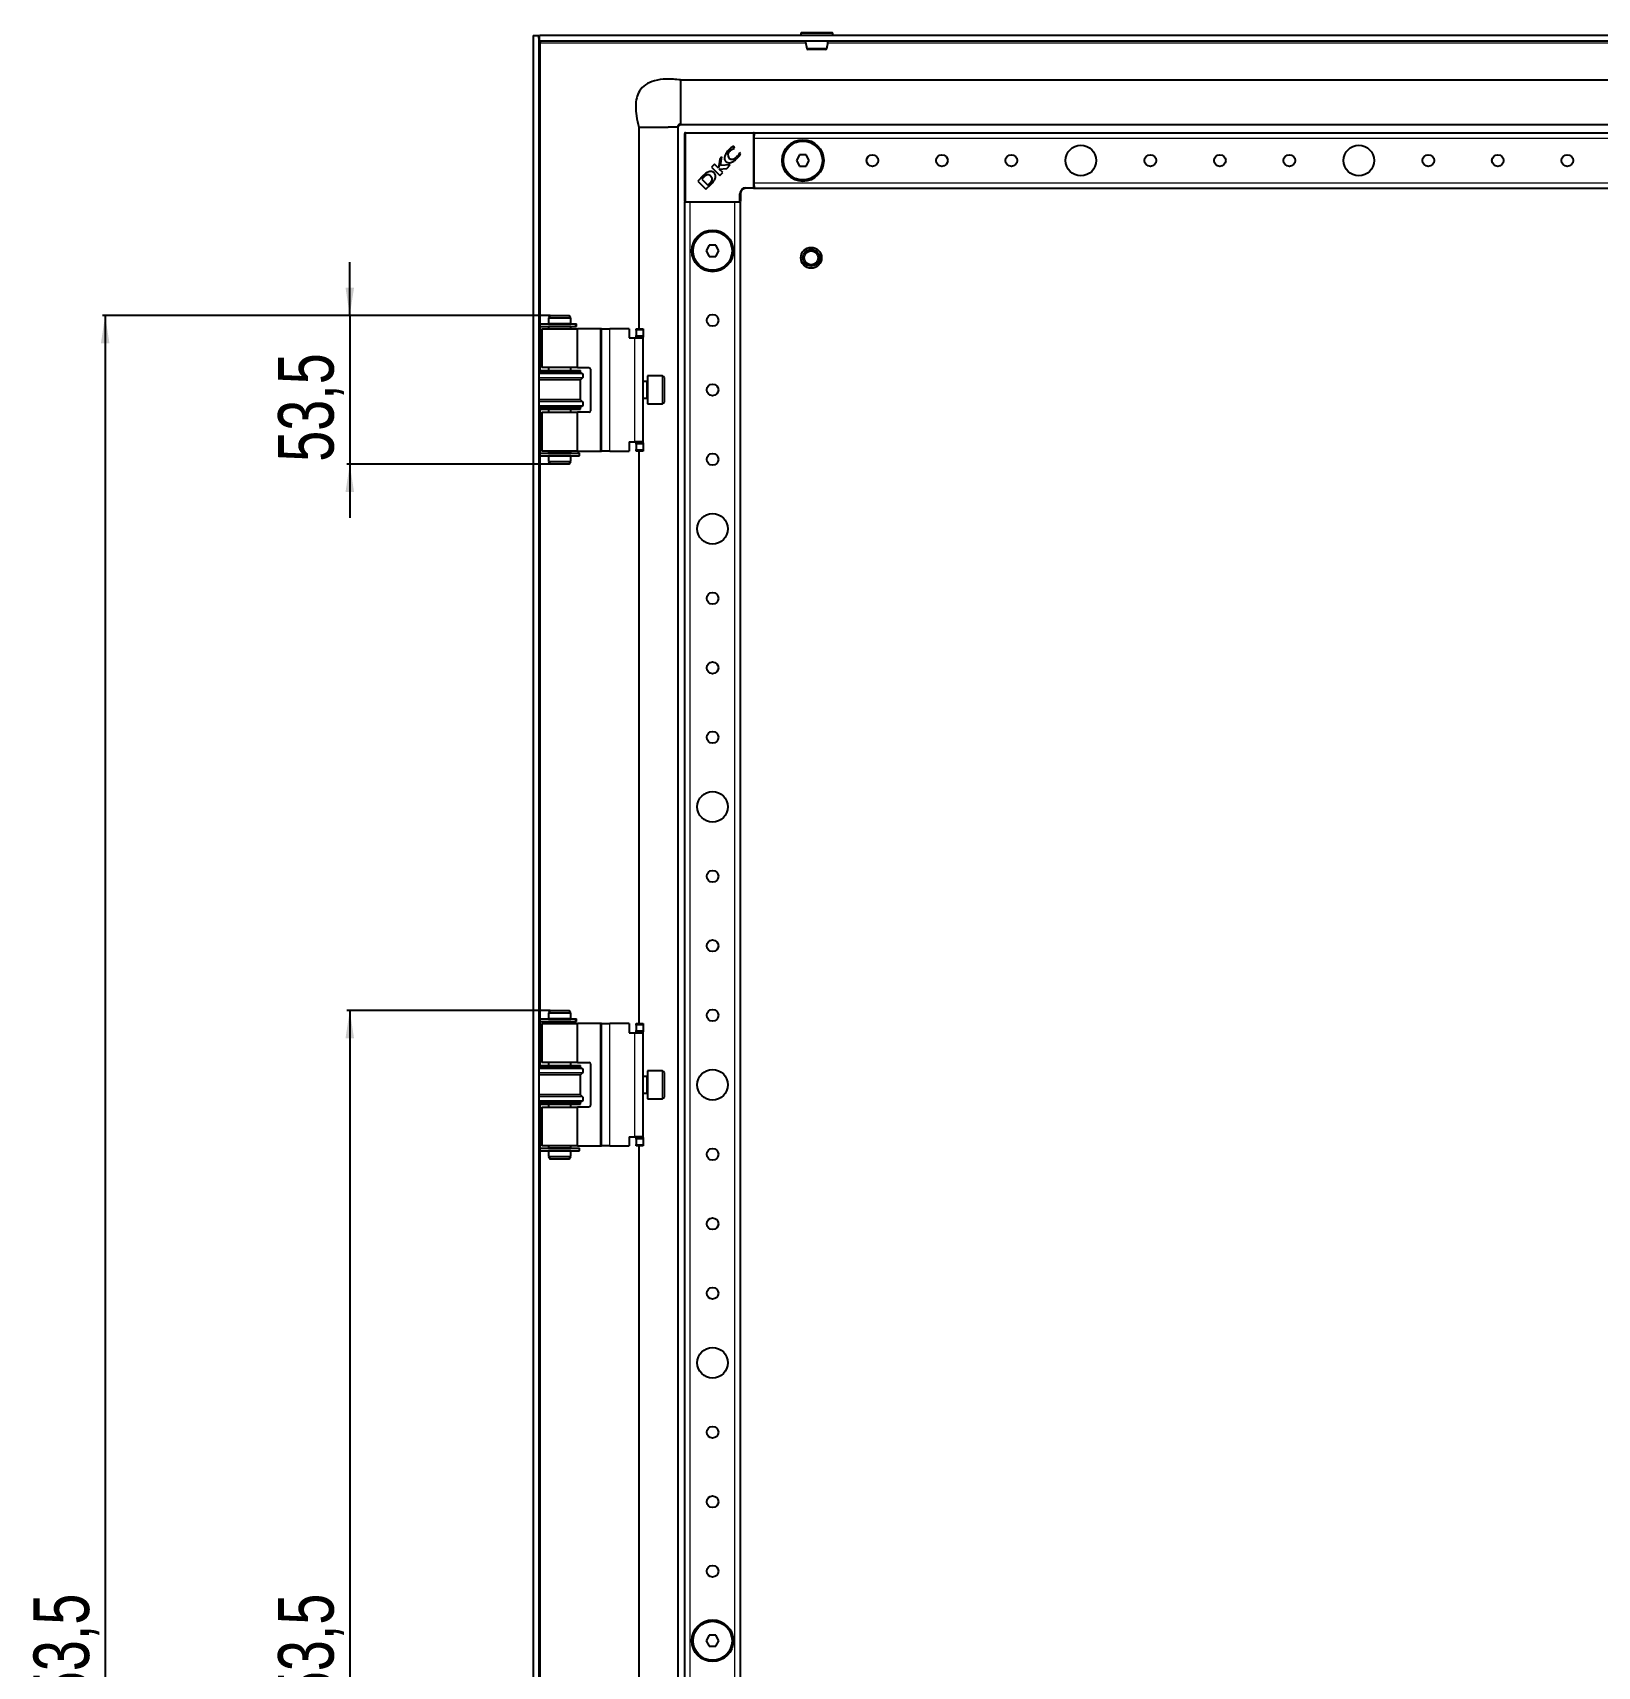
# Model space of a CAD drawing. Header units: millimetres. Extents: x -542 to 1728, y -422 to 1043.
# Drawn here: x 606 to 1169, y 304 to 892 of the extents above; entities that cross this region are included whole.
import ezdxf

# ---------------------------------------------------------------- set-up
doc = ezdxf.new("R2010")
doc.units = ezdxf.units.MM
doc.layers.add('FORMAT', color=7, linetype='Continuous')
doc.styles.add('SLDTEXTSTYLE0', font='TXT', dxfattribs={"width": 0.75})
doc.dimstyles.new('SLDDIMSTYLE0', dxfattribs={"dimtxt": 20, "dimasz": 10, "dimexe": 0, "dimexo": 0.0625, "dimgap": 5, "dimtad": 2, "dimdec": 1, "dimrnd": 1e-09, "dimzin": 12, "dimdsep": 46, "dimtxsty": 'SLDTEXTSTYLE0', "dimsah": 1, "dimcen": 0.09, "dimadec": 0, "dimazin": 3, "dimtfac": 1, "dimtofl": 0, "dimtmove": 0, "dimatfit": 3, "dimfxl": 0, "dimfrac": 2, "dimtolj": 1, "dimtzin": 12, "dimarcsym": 0})
doc.dimstyles.new('SLDDIMSTYLE1', dxfattribs={"dimtxt": 20, "dimasz": 10, "dimexe": 0, "dimexo": 0.0625, "dimgap": 5, "dimtad": 2, "dimdec": 1, "dimrnd": 1e-09, "dimzin": 12, "dimdsep": 46, "dimtxsty": 'SLDTEXTSTYLE0', "dimsah": 1, "dimcen": 0.09, "dimadec": 0, "dimazin": 3, "dimtfac": 1, "dimtmove": 0, "dimatfit": 0, "dimfxl": 0, "dimfrac": 2, "dimtolj": 1, "dimtzin": 12, "dimarcsym": 0})

# ---------------------------------------------------------------- blocks, each defined once
blk = doc.blocks.new('_D_4')
at = {"layer": 'FORMAT'}
for p, q in [((720.1, 790.38), (720.1, 809.61)), ((792.18, 790.38), (719.1, 790.38)), ((720.1, 790.38), (720.1, 736.88)), ((792.18, 736.88), (719.1, 736.88)), ((720.1, 736.88), (720.1, 717.64))]:
    blk.add_line(p, q, dxfattribs=at)
for points in [[(720.1, 790.38), (721.64, 800.38), (718.57, 800.38)], [(720.1, 736.88), (718.57, 726.88), (721.64, 726.88)]]:
    blk.add_solid(points, dxfattribs=at)
at = {"layer": 'FORMAT', "insert": (694.32, 737.76), "char_height": 20, "attachment_point": 1, "rotation": 90, "style": 'SLDTEXTSTYLE0'}
blk.add_mtext('53,5', dxfattribs=at)
blk = doc.blocks.new('_D_7')
at = {"layer": 'FORMAT'}
for p, q in [((792.18, 790.38), (631.1, 790.38)), ((632.1, 790.38), (632.1, -163.12)), ((792.18, -163.12), (631.1, -163.12))]:
    blk.add_line(p, q, dxfattribs=at)
for points in [[(632.1, 790.38), (630.57, 780.38), (633.64, 780.38)], [(632.1, -163.12), (633.64, -153.12), (630.57, -153.12)]]:
    blk.add_solid(points, dxfattribs=at)
at = {"layer": 'FORMAT', "insert": (606.32, 280.38), "char_height": 20, "attachment_point": 1, "rotation": 90, "style": 'SLDTEXTSTYLE0'}
blk.add_mtext('953,5', dxfattribs=at)
blk = doc.blocks.new('_D_9')
at = {"layer": 'FORMAT'}
for p, q in [((792.18, 540.38), (719.1, 540.38)), ((720.1, 540.38), (720.1, 86.88)), ((792.18, 86.88), (719.1, 86.88))]:
    blk.add_line(p, q, dxfattribs=at)
for points in [[(720.1, 540.38), (718.57, 530.38), (721.64, 530.38)], [(720.1, 86.88), (721.64, 96.88), (718.57, 96.88)]]:
    blk.add_solid(points, dxfattribs=at)
at = {"layer": 'FORMAT', "insert": (694.32, 280.38), "char_height": 20, "attachment_point": 1, "rotation": 90, "style": 'SLDTEXTSTYLE0'}
blk.add_mtext('453,5', dxfattribs=at)

msp = doc.modelspace()

# ---------------------------------------------------------------- linework, layer by layer
at = {"color": 7, "linetype": 'Continuous', "lineweight": 25}
for p, q in [((786.11, 891.13), (786.11, -263.87)), ((786.11, 891.13), (788.11, 891.13)), ((788.11, 891.13), (788.11, -263.87)), ((788.41, 889.13), (788.41, 891.13)), ((1577.81, 891.13), (788.41, 891.13)), ((1577.81, 889.13), (788.41, 889.13)), ((788.71, 888.53), (788.51, 889.13)), ((882.36, 891.88), (882.36, 891.13)), ((882.61, 892.13), (893.61, 892.13)), ((893.86, 891.13), (893.86, 891.88)), ((839.11, 875.13), (839.11, 859.29)), ((839.11, 875.13), (1527.11, 875.13)), ((824.11, 858.13), (825.09, 858.13)), ((824.11, 858.13), (824.11, 785.63)), ((825.09, 858.13), (827.54, 858.13)), ((827.54, 858.13), (831.11, 858.13)), ((831.11, 858.13), (834.68, 858.13)), ((838.11, 858.13), (838.11, -230.87)), ((839.11, 859.13), (1527.11, 859.13)), ((840.61, 831.43), (840.61, 855.83)), ((840.91, 856.13), (865.31, 856.13)), ((865.61, 855.83), (865.61, 856.13)), ((865.61, 856.13), (1500.61, 856.13)), ((865.61, 855.83), (865.61, 855.18)), ((865.61, 854.13), (865.61, 855.18)), ((865.61, 838.13), (865.61, 854.13)), ((853.18, 846.66), (852.7, 843.39)), ((853.98, 847.46), (853.18, 846.66)), ((853.51, 844.36), (853.98, 847.46)), ((858.55, 850.58), (858.21, 851.27)), ((858.41, 850.44), (858.55, 850.58)), ((860.36, 849.01), (860.25, 848.9)), ((860.61, 848.5), (860.36, 849.01)), ((881.95, 848.13), (880.8, 846.13)), ((884.26, 848.13), (881.95, 848.13)), ((885.42, 846.13), (884.26, 848.13)), ((847.25, 840.72), (845.26, 838.73)), ((851.31, 844.78), (850.26, 843.74)), ((850.26, 843.74), (853.22, 840.78)), ((852.7, 843.39), (851.31, 844.78)), ((853.03, 843.08), (855.69, 843.25)), ((854.28, 841.83), (853.03, 843.08)), ((853.22, 840.78), (854.28, 841.83)), ((856.98, 844.54), (853.51, 844.36)), ((855.69, 843.25), (856.98, 844.54)), ((880.8, 846.13), (881.95, 844.13)), ((881.95, 844.13), (884.26, 844.13)), ((884.26, 844.13), (885.42, 846.13)), ((845.26, 838.73), (848.22, 835.77)), ((847.5, 840.18), (846.78, 839.43)), ((846.78, 839.43), (848.96, 837.25)), ((848.22, 835.77), (850.1, 837.66)), ((848.96, 837.25), (849.62, 837.93)), ((850.1, 837.66), (850.12, 837.68)), ((865.31, 836.13), (862.61, 836.13)), ((865.61, 837.07), (865.61, 838.13)), ((865.61, 837.07), (865.61, 836.43)), ((865.61, 836.13), (865.61, 836.43)), ((865.61, 836.13), (1500.61, 836.13)), ((840.61, -203.87), (840.61, 831.13)), ((840.91, 831.13), (840.61, 831.13)), ((841.56, 831.13), (840.91, 831.13)), ((842.61, 831.13), (841.56, 831.13)), ((858.61, 831.13), (842.61, 831.13)), ((859.66, 831.13), (858.61, 831.13)), ((860.31, 831.13), (859.66, 831.13)), ((860.61, 831.13), (860.31, 831.13)), ((860.61, 834.13), (860.61, 831.43)), ((860.61, -203.87), (860.61, 831.13)), ((849.45, 815.63), (848.3, 813.63)), ((848.3, 813.63), (849.45, 811.63)), ((851.76, 815.63), (849.45, 815.63)), ((849.45, 811.63), (851.76, 811.63)), ((852.92, 813.63), (851.76, 815.63)), ((851.76, 811.63), (852.92, 813.63)), ((792.19, 790.38), (791.61, 789.38)), ((791.61, 789.38), (791.61, 787.38)), ((799.61, 789.38), (791.61, 789.38)), ((792.19, 790.38), (799.03, 790.38)), ((799.61, 789.38), (799.03, 790.38)), ((799.61, 787.38), (799.61, 789.38)), ((788.46, 787.33), (788.46, 786.43)), ((788.46, 787.33), (801.35, 787.33)), ((788.46, 786.43), (801.35, 786.43)), ((789.16, 785.63), (789.16, 771.63)), ((789.16, 785.63), (802.06, 785.63)), ((796.37, 787.38), (791.61, 787.38)), ((791.61, 786.38), (791.61, 785.63)), ((796.37, 786.38), (791.61, 786.38)), ((792.11, 787.38), (792.11, 787.33)), ((792.11, 786.43), (792.11, 786.38)), ((799.61, 787.38), (796.37, 787.38)), ((799.61, 786.38), (796.37, 786.38)), ((799.11, 787.33), (799.11, 787.38)), ((799.11, 786.38), (799.11, 786.43)), ((799.61, 785.63), (799.61, 786.38)), ((801.35, 787.33), (801.44, 787.33)), ((801.35, 786.43), (801.44, 786.43)), ((801.44, 786.43), (801.44, 787.33)), ((801.44, 787.33), (801.64, 787.33)), ((801.44, 786.43), (801.64, 786.43)), ((801.64, 786.43), (801.64, 787.33)), ((802.06, 771.63), (802.06, 785.63)), ((810.16, 785.63), (802.06, 785.63)), ((810.66, 785.63), (810.16, 785.63)), ((810.66, 785.63), (813.66, 785.63)), ((810.66, 741.63), (810.66, 785.63)), ((820.66, 785.63), (813.66, 785.63)), ((820.66, 785.63), (820.66, 782.33)), ((820.66, 782.33), (822.66, 782.33)), ((822.66, 782.33), (825.66, 782.33)), ((823.16, 785.63), (825.66, 785.63)), ((823.16, 785.13), (823.16, 785.63)), ((823.16, 785.13), (823.16, 783.13)), ((823.16, 782.63), (823.16, 783.13)), ((825.66, 782.63), (823.16, 782.63)), ((823.16, 782.63), (823.16, 782.33)), ((825.66, 785.63), (825.66, 785.13)), ((825.66, 785.13), (825.66, 783.13)), ((825.66, 783.13), (825.66, 782.63)), ((825.66, 782.33), (825.66, 782.63)), ((825.66, 744.93), (825.66, 782.33)), ((788.11, 770.63), (803.11, 770.63)), ((803.11, 770.03), (788.11, 770.03)), ((802.06, 771.63), (789.16, 771.63)), ((791.61, 771.63), (791.61, 770.63)), ((799.61, 770.63), (799.61, 771.63)), ((802.06, 771.63), (806.16, 771.63)), ((803.11, 770.03), (803.11, 770.63)), ((803.81, 769.34), (803.11, 770.03)), ((806.66, 771.13), (806.66, 756.13)), ((803.11, 767.22), (788.11, 767.22)), ((803.11, 767.22), (803.81, 767.91)), ((803.11, 760.03), (803.11, 767.22)), ((826.91, 766.63), (825.66, 766.63)), ((832.56, 768.63), (827.16, 768.63)), ((827.16, 768.63), (827.16, 758.63)), ((833.16, 768.03), (833.16, 759.23)), ((803.11, 760.03), (788.11, 760.03)), ((803.81, 759.34), (803.11, 760.03)), ((825.66, 760.63), (826.91, 760.63)), ((827.16, 758.63), (832.56, 758.63)), ((803.11, 757.23), (788.11, 757.23)), ((788.11, 756.63), (803.11, 756.63)), ((789.16, 755.63), (789.16, 741.63)), ((789.16, 755.63), (802.06, 755.63)), ((791.61, 756.63), (791.61, 755.63)), ((799.61, 755.63), (799.61, 756.63)), ((802.06, 741.63), (802.06, 755.63)), ((806.16, 755.63), (802.06, 755.63)), ((803.11, 757.23), (803.81, 757.91)), ((803.11, 756.63), (803.11, 757.23)), ((788.46, 740.83), (788.46, 739.93)), ((788.46, 740.83), (802.76, 740.83)), ((802.06, 741.63), (789.16, 741.63)), ((791.61, 741.63), (791.61, 740.88)), ((796.37, 740.88), (791.61, 740.88)), ((792.11, 740.88), (792.11, 740.83)), ((799.61, 740.88), (796.37, 740.88)), ((799.11, 740.83), (799.11, 740.88)), ((799.61, 740.88), (799.61, 741.63)), ((802.06, 741.63), (810.16, 741.63)), ((802.76, 739.93), (802.76, 740.83)), ((810.16, 741.63), (810.66, 741.63)), ((813.66, 741.63), (810.66, 741.63)), ((813.66, 741.63), (820.66, 741.63)), ((820.66, 744.93), (822.66, 744.93)), ((820.66, 744.93), (820.66, 741.63)), ((825.66, 744.93), (822.66, 744.93)), ((823.16, 744.93), (823.16, 744.63)), ((823.16, 744.63), (825.66, 744.63)), ((823.16, 744.13), (823.16, 744.63)), ((823.16, 744.13), (823.16, 742.13)), ((823.16, 741.63), (823.16, 742.13)), ((825.66, 741.63), (823.16, 741.63)), ((824.11, 741.63), (824.11, 535.63)), ((825.66, 744.63), (825.66, 744.93)), ((825.66, 744.63), (825.66, 744.13)), ((825.66, 744.13), (825.66, 742.13)), ((825.66, 742.13), (825.66, 741.63)), ((788.46, 739.93), (802.76, 739.93)), ((791.61, 739.88), (791.61, 737.88)), ((796.37, 739.88), (791.61, 739.88)), ((791.61, 737.88), (792.19, 736.88)), ((791.61, 737.88), (796.37, 737.88)), ((792.11, 739.93), (792.11, 739.88)), ((796.26, 736.88), (792.19, 736.88)), ((799.03, 736.88), (796.26, 736.88)), ((799.61, 739.88), (796.37, 739.88)), ((796.37, 737.88), (799.61, 737.88)), ((799.03, 736.88), (799.61, 737.88)), ((799.11, 739.88), (799.11, 739.93)), ((799.61, 737.88), (799.61, 739.88)), ((788.46, 537.33), (788.46, 536.43)), ((788.46, 537.33), (801.35, 537.33)), ((788.46, 536.43), (801.35, 536.43)), ((789.16, 535.63), (789.16, 521.63)), ((789.16, 535.63), (802.06, 535.63)), ((792.19, 540.38), (791.61, 539.38)), ((791.61, 539.38), (791.61, 537.38)), ((799.61, 539.38), (791.61, 539.38)), ((796.37, 537.38), (791.61, 537.38)), ((791.61, 536.38), (791.61, 535.63)), ((796.37, 536.38), (791.61, 536.38)), ((792.11, 537.38), (792.11, 537.33)), ((792.11, 536.43), (792.11, 536.38)), ((792.19, 540.38), (799.03, 540.38)), ((799.61, 537.38), (796.37, 537.38)), ((799.61, 536.38), (796.37, 536.38)), ((799.61, 539.38), (799.03, 540.38)), ((799.11, 537.33), (799.11, 537.38)), ((799.11, 536.38), (799.11, 536.43)), ((799.61, 537.38), (799.61, 539.38)), ((799.61, 535.63), (799.61, 536.38)), ((801.35, 537.33), (801.44, 537.33)), ((801.35, 536.43), (801.44, 536.43)), ((801.44, 536.43), (801.44, 537.33)), ((801.44, 537.33), (801.64, 537.33)), ((801.44, 536.43), (801.64, 536.43)), ((801.64, 536.43), (801.64, 537.33)), ((802.06, 521.63), (802.06, 535.63)), ((810.16, 535.63), (802.06, 535.63)), ((810.66, 535.63), (810.16, 535.63)), ((810.66, 491.63), (810.66, 535.63)), ((810.66, 535.63), (813.66, 535.63)), ((820.66, 535.63), (813.66, 535.63)), ((820.66, 535.63), (820.66, 532.33)), ((823.16, 535.63), (825.66, 535.63)), ((823.16, 535.13), (823.16, 535.63)), ((823.16, 535.13), (823.16, 533.13)), ((825.66, 535.63), (825.66, 535.13)), ((825.66, 535.13), (825.66, 533.13)), ((820.66, 532.33), (822.66, 532.33)), ((822.66, 532.33), (825.66, 532.33)), ((823.16, 532.63), (823.16, 533.13)), ((825.66, 532.63), (823.16, 532.63)), ((823.16, 532.63), (823.16, 532.33)), ((825.66, 533.13), (825.66, 532.63)), ((825.66, 532.33), (825.66, 532.63)), ((825.66, 494.93), (825.66, 532.33)), ((788.11, 520.63), (803.11, 520.63)), ((803.11, 520.03), (788.11, 520.03)), ((803.11, 517.22), (788.11, 517.22)), ((802.06, 521.63), (789.16, 521.63)), ((791.61, 521.63), (791.61, 520.63)), ((799.61, 520.63), (799.61, 521.63)), ((802.06, 521.63), (806.16, 521.63)), ((803.11, 520.03), (803.11, 520.63)), ((803.81, 519.34), (803.11, 520.03)), ((803.11, 517.22), (803.81, 517.91)), ((803.11, 510.03), (803.11, 517.22)), ((806.66, 521.13), (806.66, 506.13)), ((832.56, 518.63), (827.16, 518.63)), ((827.16, 518.63), (827.16, 508.63)), ((833.16, 518.03), (833.16, 509.23)), ((826.91, 516.63), (825.66, 516.63)), ((803.11, 510.03), (788.11, 510.03)), ((803.11, 507.23), (788.11, 507.23)), ((788.11, 506.63), (803.11, 506.63)), ((789.16, 505.63), (789.16, 491.63)), ((789.16, 505.63), (802.06, 505.63)), ((791.61, 506.63), (791.61, 505.63)), ((799.61, 505.63), (799.61, 506.63)), ((802.06, 491.63), (802.06, 505.63)), ((806.16, 505.63), (802.06, 505.63)), ((803.81, 509.34), (803.11, 510.03)), ((803.11, 507.23), (803.81, 507.91)), ((803.11, 506.63), (803.11, 507.23)), ((825.66, 510.63), (826.91, 510.63)), ((827.16, 508.63), (832.56, 508.63)), ((820.66, 494.93), (822.66, 494.93)), ((820.66, 494.93), (820.66, 491.63)), ((825.66, 494.93), (822.66, 494.93)), ((823.16, 494.93), (823.16, 494.63)), ((823.16, 494.63), (825.66, 494.63)), ((823.16, 494.13), (823.16, 494.63)), ((823.16, 494.13), (823.16, 492.13)), ((825.66, 494.63), (825.66, 494.93)), ((825.66, 494.63), (825.66, 494.13)), ((825.66, 494.13), (825.66, 492.13)), ((788.46, 490.83), (788.46, 489.93)), ((788.46, 490.83), (802.76, 490.83)), ((788.46, 489.93), (802.76, 489.93)), ((802.06, 491.63), (789.16, 491.63)), ((791.61, 491.63), (791.61, 490.88)), ((796.37, 490.88), (791.61, 490.88)), ((791.61, 489.88), (791.61, 487.88)), ((796.37, 489.88), (791.61, 489.88)), ((791.61, 487.88), (792.19, 486.88)), ((791.61, 487.88), (796.37, 487.88)), ((792.11, 490.88), (792.11, 490.83)), ((792.11, 489.93), (792.11, 489.88)), ((799.61, 490.88), (796.37, 490.88)), ((799.61, 489.88), (796.37, 489.88)), ((796.37, 487.88), (799.61, 487.88)), ((799.03, 486.88), (799.61, 487.88)), ((799.11, 490.83), (799.11, 490.88)), ((799.11, 489.88), (799.11, 489.93)), ((799.61, 490.88), (799.61, 491.63)), ((799.61, 487.88), (799.61, 489.88)), ((802.06, 491.63), (810.16, 491.63)), ((802.76, 489.93), (802.76, 490.83)), ((810.16, 491.63), (810.66, 491.63)), ((813.66, 491.63), (810.66, 491.63)), ((813.66, 491.63), (820.66, 491.63)), ((823.16, 491.63), (823.16, 492.13)), ((825.66, 491.63), (823.16, 491.63)), ((824.11, 491.63), (824.11, 135.63)), ((825.66, 492.13), (825.66, 491.63)), ((796.26, 486.88), (792.19, 486.88)), ((799.03, 486.88), (796.26, 486.88)), ((849.45, 315.63), (848.3, 313.63)), ((848.3, 313.63), (849.45, 311.63)), ((851.76, 315.63), (849.45, 315.63)), ((849.45, 311.63), (851.76, 311.63)), ((852.92, 313.63), (851.76, 315.63)), ((851.76, 311.63), (852.92, 313.63))]:
    msp.add_line(p, q, dxfattribs=at)
at = {"color": 8, "linetype": 'Continuous', "lineweight": 18}
for p, q in [((788.71, 787.33), (788.71, 888.53)), ((788.71, 888.53), (884.14, 888.53)), ((893.86, 891.88), (882.36, 891.88)), ((892.08, 888.53), (1474.14, 888.53)), ((840.91, 855.83), (840.61, 855.83)), ((840.91, 855.83), (840.91, 856.13)), ((840.91, 855.83), (840.91, 831.43)), ((865.31, 855.83), (840.91, 855.83)), ((865.31, 856.13), (865.31, 855.83)), ((865.31, 836.43), (865.31, 855.83)), ((865.61, 855.83), (865.31, 855.83)), ((865.61, 854.13), (1500.61, 854.13)), ((862.61, 836.43), (865.31, 836.43)), ((862.61, 836.13), (862.61, 836.43)), ((865.31, 836.43), (865.31, 836.13)), ((865.61, 836.43), (865.31, 836.43)), ((865.61, 838.13), (1500.61, 838.13)), ((840.91, 831.43), (840.61, 831.43)), ((840.91, 831.43), (860.31, 831.43)), ((840.91, 831.43), (840.91, 831.13)), ((842.61, -203.87), (842.61, 831.13)), ((858.61, -203.87), (858.61, 831.13)), ((860.31, 831.43), (860.31, 834.13)), ((860.61, 834.13), (860.31, 834.13)), ((860.31, 831.43), (860.31, 831.13)), ((860.61, 831.43), (860.31, 831.43)), ((788.71, 770.63), (788.71, 786.43)), ((801.35, 787.33), (801.35, 786.43)), ((810.16, 785.63), (810.16, 741.63)), ((813.66, 741.63), (813.66, 785.63)), ((822.66, 744.93), (822.66, 782.33)), ((825.66, 785.13), (823.16, 785.13)), ((823.16, 783.13), (825.66, 783.13)), ((803.81, 769.34), (788.11, 769.34)), ((803.81, 767.91), (788.11, 767.91)), ((826.91, 766.22), (826.91, 766.63)), ((826.91, 760.63), (826.91, 766.22)), ((832.56, 758.63), (832.56, 768.63)), ((803.81, 759.34), (788.11, 759.34)), ((803.81, 757.91), (788.11, 757.91)), ((788.71, 740.83), (788.71, 756.63)), ((825.66, 744.13), (823.16, 744.13)), ((823.16, 742.13), (825.66, 742.13)), ((788.71, 537.33), (788.71, 739.93)), ((788.71, 520.63), (788.71, 536.43)), ((801.35, 537.33), (801.35, 536.43)), ((810.16, 535.63), (810.16, 491.63)), ((813.66, 491.63), (813.66, 535.63)), ((825.66, 535.13), (823.16, 535.13)), ((822.66, 494.93), (822.66, 532.33)), ((823.16, 533.13), (825.66, 533.13)), ((803.81, 519.34), (788.11, 519.34)), ((803.81, 517.91), (788.11, 517.91)), ((832.56, 508.63), (832.56, 518.63)), ((826.91, 516.22), (826.91, 516.63)), ((826.91, 510.63), (826.91, 516.22)), ((803.81, 509.34), (788.11, 509.34)), ((803.81, 507.91), (788.11, 507.91)), ((788.71, 490.83), (788.71, 506.63)), ((825.66, 494.13), (823.16, 494.13)), ((788.71, 137.33), (788.71, 489.93)), ((823.16, 492.13), (825.66, 492.13))]:
    msp.add_line(p, q, dxfattribs=at)
at = {"color": 7, "linetype": 'Continuous', "lineweight": 25}
for centre, radius in [((883.11, 846.13), 7.5), ((883.11, 846.13), 7), ((908.11, 846.13), 2.1), ((933.11, 846.13), 2.1), ((958.11, 846.13), 2.1), ((983.11, 846.13), 5.5), ((1008.11, 846.13), 2.1), ((1033.11, 846.13), 2.1), ((1058.11, 846.13), 2.1), ((1083.11, 846.13), 5.5), ((1108.11, 846.13), 2.1), ((1133.11, 846.13), 2.1), ((1158.11, 846.13), 2.1), ((850.61, 813.63), 7.5), ((850.61, 813.63), 7), ((886.11, 811.13), 3.75), ((886.11, 811.13), 3), ((886.11, 811.13), 2.5), ((850.61, 788.63), 2.1), ((850.61, 763.63), 2.1), ((850.61, 738.63), 2.1), ((850.61, 713.63), 5.5), ((850.61, 688.63), 2.1), ((850.61, 663.63), 2.1), ((850.61, 638.63), 2.1), ((850.61, 613.63), 5.5), ((850.61, 588.63), 2.1), ((850.61, 563.63), 2.1), ((850.61, 538.63), 2.1), ((850.61, 513.63), 5.5), ((850.61, 488.63), 2.1), ((850.61, 463.63), 2.1), ((850.61, 438.63), 2.1), ((850.61, 413.63), 5.5), ((850.61, 388.63), 2.1), ((850.61, 363.63), 2.1), ((850.61, 338.63), 2.1), ((850.61, 313.63), 7.5), ((850.61, 313.63), 7)]:
    msp.add_circle(centre, radius, dxfattribs=at)
for centre, radius, start, end in [((882.61, 891.88), 0.25, 90, 180), ((893.61, 891.88), 0.25, 0, 90), ((885, 886.63), 0.5, 195.31604, 270.02276), ((891.22, 886.63), 0.5, 269.99815, 345.40011), ((840.91, 855.83), 0.3, 90, 180), ((865.31, 855.83), 0.3, 360, 90), ((858.12, 848.13), 1.97, 128.45405, 215.887), ((857.68, 848.53), 1.94, 233.30966, 322.34638), ((850.91, 837.52), 4.87, 110.34448, 138.77765), ((851.68, 835.7), 6.12, 126.98881, 133.07444), ((862.61, 834.13), 2, 90, 180), ((865.31, 836.43), 0.3, 270, 360), ((840.91, 831.43), 0.3, 180, 270), ((860.31, 831.43), 0.3, 270, 0), ((806.16, 771.13), 0.5, 0, 90), ((803.11, 768.63), 1, 314.427, 45.573), ((826.91, 766.88), 0.25, 270, 0), ((832.56, 768.03), 0.6, 0, 90), ((803.11, 758.63), 1, 314.427, 45.573), ((826.91, 760.38), 0.25, 360, 90), ((832.56, 759.23), 0.6, 270, 360), ((806.16, 756.13), 0.5, 270, 0), ((803.11, 518.63), 1, 314.427, 45.573), ((806.16, 521.13), 0.5, 0, 90), ((832.56, 518.03), 0.6, 0, 90), ((826.91, 516.88), 0.25, 270, 0), ((803.11, 508.63), 1, 314.427, 45.573), ((806.16, 506.13), 0.5, 270, 0), ((826.91, 510.38), 0.25, 0, 90), ((832.56, 509.23), 0.6, 270, 360)]:
    msp.add_arc(centre, radius, start, end, dxfattribs=at)
at = {"color": 8, "linetype": 'Continuous', "lineweight": 18}
msp.add_arc((862.61, 834.13), 2.3, 90, 180, dxfattribs=at)
at = {"color": 7, "linetype": 'Continuous', "lineweight": 25}
for points, knots in [([(788.41, 889.42), (788.38, 889.5), (788.27, 889.82), (788.15, 890.39), (788.12, 890.88), (788.11, 891.13)], [0, 0, 0, 0, 0.141742, 0.566203, 1, 1, 1, 1]), ([(788.41, 889.13), (788.46, 889.13), (788.51, 889.06), (788.61, 888.84), (788.66, 888.68), (788.71, 888.53)], [0, 0, 0, 0, 0.5, 0.5, 1, 1, 1, 1]), ([(884.09, 889.13), (884.09, 889), (884.11, 888.08), (884.33, 887.22), (884.52, 886.47)], [0, 0, 0, 0, 0.14185, 1, 1, 1, 1]), ([(891.7, 886.47), (891.89, 887.22), (892.11, 888.08), (892.13, 889), (892.13, 889.13)], [0, 0, 0, 0, 0.85815, 1, 1, 1, 1]), ([(886.41, 886.13), (886.22, 886.13), (885.75, 886.13), (885.2, 886.13), (885.07, 886.13), (885.01, 886.13)], [0, 0, 0, 0, 0.256553, 0.627981, 1, 1, 1, 1]), ([(891.22, 886.13), (891.18, 886.13), (891.1, 886.13), (890.54, 886.13), (889.73, 886.13), (888.74, 886.13), (887.68, 886.13), (886.89, 886.13), (886.5, 886.13), (886.41, 886.13)], [0, 0, 0, 0, 0.1585142, 0.3172777, 0.4758628, 0.6342467, 0.7924771, 0.950708, 1, 1, 1, 1]), ([(839.11, 875.13), (837.38, 875.29), (834.24, 875.6), (829.92, 875.08), (826.48, 873.66), (824.27, 871.34), (823.18, 868.57), (822.86, 865.52), (823.16, 861.96), (823.78, 859.47), (824.11, 858.13)], [0, 0, 0, 0, 0.176713, 0.320911, 0.440308, 0.54837, 0.6374, 0.738878, 0.858543, 1, 1, 1, 1]), ([(838, 858.13), (837.97, 858.13), (837.88, 858.13), (837.43, 858.13), (837.13, 858.13)], [0, 0, 0, 0, 0.356727, 1, 1, 1, 1]), ([(838.07, 858.13), (838.09, 858.26), (838.11, 858.51), (838.25, 858.7), (838.37, 858.79), (838.42, 858.9), (838.44, 858.97), (838.45, 859.02), (838.47, 859.06), (838.49, 859.1), (838.52, 859.15), (838.58, 859.2), (838.7, 859.26), (838.89, 859.3), (839.03, 859.29), (839.11, 859.29)], [0, 0, 0, 0, 0.2334106, 0.4185463, 0.5493509, 0.5950262, 0.6313288, 0.6471113, 0.6619944, 0.6766393, 0.691742, 0.7255627, 0.7667936, 0.8726273, 1, 1, 1, 1]), ([(838.11, 858.13), (838.26, 858.35), (838.53, 858.75), (838.93, 859.01), (839.11, 859.13)], [0, 0, 0, 0, 0.5615605, 1, 1, 1, 1]), ([(856.48, 850.03), (856.15, 849.66), (855.53, 848.96), (854.98, 847.79), (854.84, 846.85), (855, 846.21), (855.18, 845.98), (855.27, 845.87)], [0, 0, 0, 0, 0.315674, 0.58952, 0.813199, 0.909026, 1, 1, 1, 1]), ([(855.27, 845.87), (855.44, 845.73), (855.77, 845.45), (856.47, 845.28), (857.34, 845.41), (858.42, 845.98), (859.11, 846.62), (859.5, 846.99)], [0, 0, 0, 0, 0.130532, 0.266031, 0.423997, 0.666819, 1, 1, 1, 1]), ([(858.21, 851.27), (857.87, 851.09), (857.24, 850.75), (856.72, 850.26), (856.48, 850.03)], [0, 0, 0, 0, 0.5368, 1, 1, 1, 1]), ([(856.89, 849.67), (857.15, 849.89), (857.6, 850.27), (858.17, 850.39), (858.41, 850.44)], [0, 0, 0, 0, 0.5796082, 1, 1, 1, 1]), ([(860.25, 848.9), (860.11, 848.59), (859.84, 848.01), (859.41, 847.55), (859.22, 847.35)], [0, 0, 0, 0, 0.547643, 1, 1, 1, 1]), ([(859.5, 846.99), (859.75, 847.25), (860.18, 847.72), (860.48, 848.27), (860.61, 848.5)], [0, 0, 0, 0, 0.577653, 1, 1, 1, 1]), ([(849.99, 840.51), (849.89, 840.6), (849.72, 840.77), (849.44, 840.95), (849.17, 841.04), (848.84, 841.04), (848.44, 840.88), (848.16, 840.7), (848, 840.6)], [0, 0, 0, 0, 0.176808, 0.319231, 0.43938, 0.552395, 0.749205, 1, 1, 1, 1]), ([(851.26, 839.01), (851.37, 839.21), (851.57, 839.6), (851.69, 840.23), (851.65, 840.83), (851.45, 841.36), (851.09, 841.8), (850.58, 842.09), (849.92, 842.21), (849.46, 842.12), (849.22, 842.08)], [0, 0, 0, 0, 0.138091, 0.265455, 0.384013, 0.496103, 0.605759, 0.71979, 0.847662, 1, 1, 1, 1]), ([(849.62, 837.93), (849.81, 838.13), (850.16, 838.5), (850.48, 839.04), (850.55, 839.49), (850.48, 839.83), (850.29, 840.18), (850.09, 840.39), (849.99, 840.51)], [0, 0, 0, 0, 0.274676, 0.503042, 0.607381, 0.716579, 0.843412, 1, 1, 1, 1]), ([(850.12, 837.68), (850.2, 837.76), (850.35, 837.92), (850.5, 838.08), (850.58, 838.17)], [0, 0, 0, 0, 0.486421, 1, 1, 1, 1]), ([(850.58, 838.17), (850.72, 838.31), (850.96, 838.58), (851.17, 838.88), (851.26, 839.01)], [0, 0, 0, 0, 0.55183, 1, 1, 1, 1])]:
    msp.add_open_spline(points, degree=3, knots=knots, dxfattribs=at)
at = {"color": 8, "linetype": 'Continuous', "lineweight": 18}
for points, knots in [([(884.55, 886.5), (884.54, 886.5), (884.48, 886.5), (884.79, 886.5), (885.37, 886.5), (885.92, 886.5), (886.14, 886.5)], [0, 0, 0, 0, 0.083271, 0.424284, 0.764725, 1, 1, 1, 1]), ([(886.14, 886.5), (886.25, 886.5), (886.7, 886.5), (887.22, 886.5), (888.01, 886.5), (888.84, 886.5), (889.98, 886.5), (890.93, 886.5), (891.51, 886.5), (891.76, 886.5), (891.7, 886.5), (891.69, 886.5)], [0, 0, 0, 0, 0.048751, 0.204942, 0.205393, 0.362034, 0.518827, 0.675799, 0.832923, 0.989778, 1, 1, 1, 1])]:
    msp.add_open_spline(points, degree=3, knots=knots, dxfattribs=at)
at = {"color": 7, "linetype": 'Continuous', "lineweight": 25}
msp.add_open_spline([(837.13, 858.13), (836.8, 858.13), (836.14, 858.13), (835.16, 858.13), (834.68, 858.13)], degree=3, dxfattribs=at)

# ---------------------------------------------------------------- dimensions: what is measured, and where the dimension line sits
at = {"layer": 'FORMAT'}
for base, p1, p2, dimstyle, picture, middle in [((720.1, 736.88), (792.19, 790.38), (792.19, 736.88), 'SLDDIMSTYLE1', '_D_4', (720.1, 763.63)), ((632.1, -163.12), (792.19, 790.38), (792.19, -163.12), 'SLDDIMSTYLE0', '_D_7', (632.1, 313.63)), ((720.1, 86.88), (792.19, 540.38), (792.19, 86.88), 'SLDDIMSTYLE0', '_D_9', (720.1, 313.63))]:
    dim = msp.add_linear_dim(base=base, p1=p1, p2=p2, angle=90, dimstyle=dimstyle, dxfattribs=at)
    dim.commit()
    dim.dimension.update_dxf_attribs({"geometry": picture, "text_midpoint": middle, "dimtype": 160})

doc.saveas('drawing.dxf')
